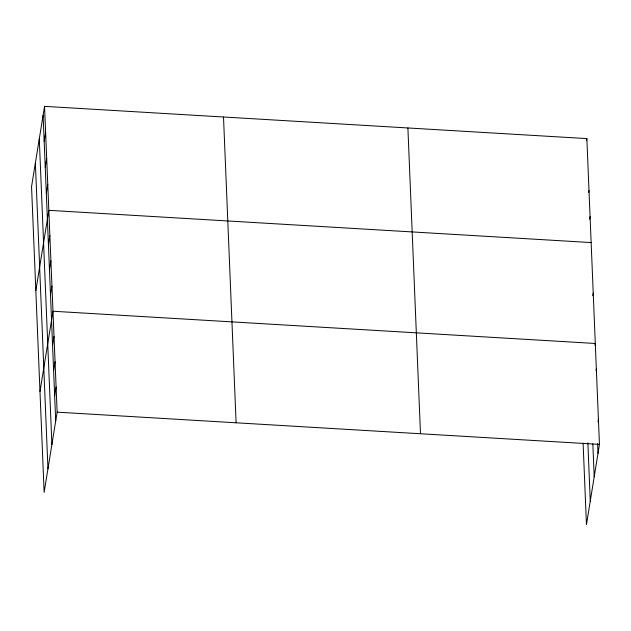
<?xml version="1.0" encoding="UTF-8"?>
<svg xmlns="http://www.w3.org/2000/svg" width="631" height="631" viewBox="0 0 631 631"><rect width="100%" height="100%" fill="white"/><g stroke="black" fill="none" stroke-linecap="round" stroke-linejoin="round"><path stroke-width="0.95" d="M44.549 106.363L31.55 186.61L44.138 492.401L57.137 412.153L44.549 106.363L586.862 138.599L599.45 444.39L586.451 524.637L583.099 443.136M44.178 141.265L45.621 132.352M45.243 167.254L46.686 158.342M46.315 193.244L47.759 184.339M35.833 290.575L48.832 210.328L591.137 242.564M48.421 244.465L49.865 235.56M49.463 269.697L50.906 260.784M50.504 294.922L51.947 286.009M39.99 391.488L52.98 311.241L595.293 343.477L595.009 345.26M52.578 345.378L54.021 336.465M53.619 370.61L55.063 361.697M54.66 395.834L56.104 386.921M586.57 140.382L586.862 138.599M588.707 192.368L588.999 190.586M589.638 219.249L590.072 216.575M592.785 295.694L593.219 293.021M596.043 370.492L596.334 368.709M597.975 421.839L598.409 419.165M57.137 412.153L599.45 444.39M597.604 443.601L598.007 453.303M592.832 443.853L594.197 476.839M587.871 442.883L590.269 501.101M407.894 127.959L420.491 433.749M223.508 116.995L236.104 422.794M43.105 115.268L55.694 421.058M39.288 138.812L51.884 444.603M35.36 163.066L47.956 468.857"/></g></svg>
